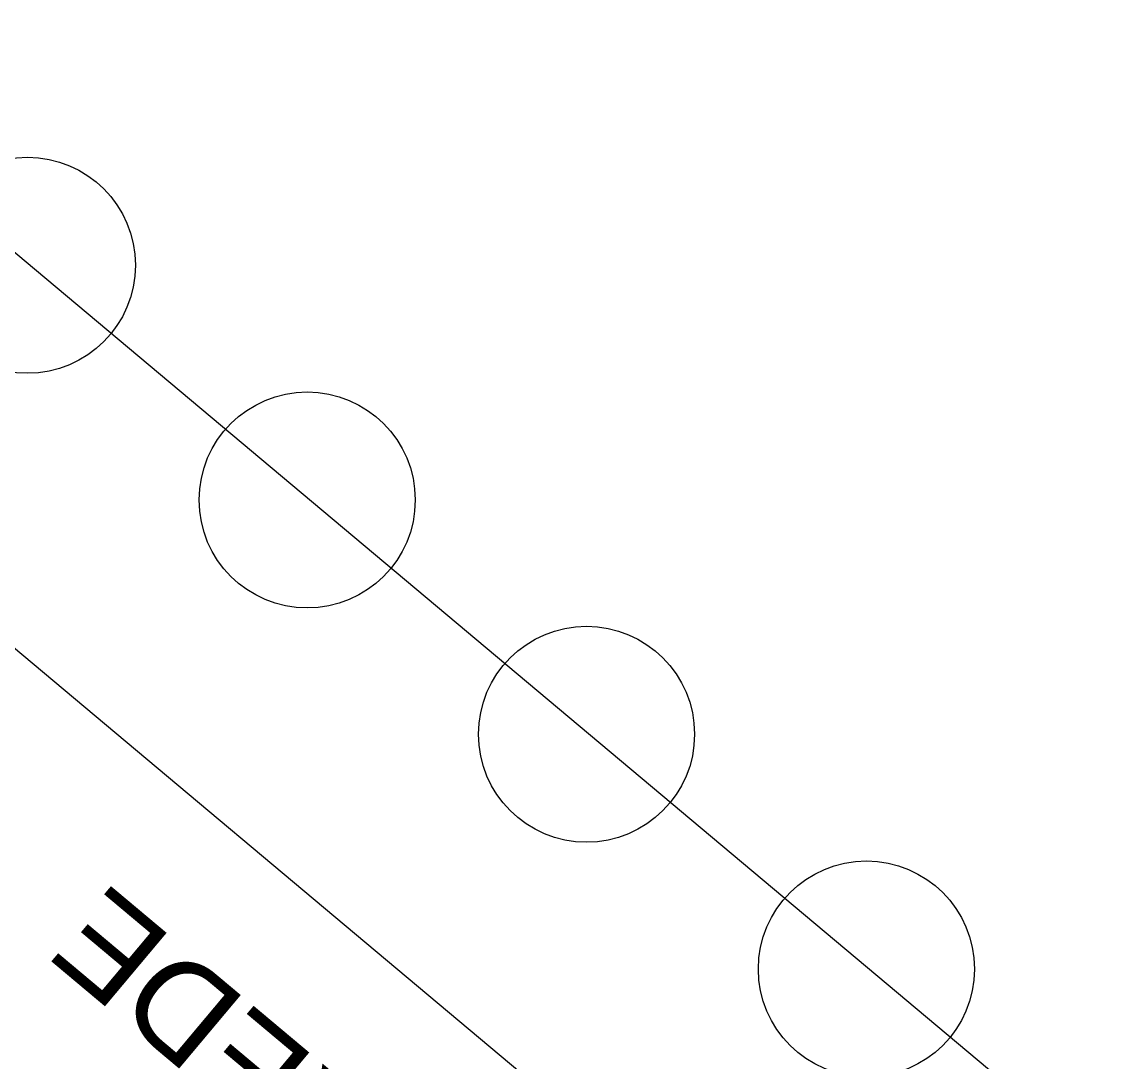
# Model space of a CAD drawing. Header units: metres. Extents: x 822482 to 822767, y 9662202 to 9662512.
# Drawn here: x 822639.898 to 822641.527, y 9662436.449 to 9662437.988 of the extents above; entities that cross this region are included whole.
import ezdxf

# ---------------------------------------------------------------- set-up
doc = ezdxf.new("R2010")
doc.units = ezdxf.units.M
doc.layers.add('ARQ_NE_COTAS', color=7, linetype='Continuous', true_color=0x000000)
doc.layers.add('ARQ_NE_MOBILIÁRIOS', color=251, linetype='Continuous', lineweight=0)
doc.styles.get("Standard").update_dxf_attribs({"font": 'arial.ttf'})

# ---------------------------------------------------------------- blocks, each defined once
blk = doc.blocks.new('A$C8f1b9c42')
at = {"layer": 'ARQ_NE_MOBILIÁRIOS', "transparency": 33554687}
blk.add_lwpolyline([(377.1679, -235.2247), (377.1679, -235.6747), (369.1498, -235.6747), (369.1498, -235.2247)], close=True, dxfattribs=at)
at = {"layer": 'ARQ_NE_MOBILIÁRIOS', "lineweight": 0, "transparency": 33554687}
for centre in [(369.6415, -235.6718), (370.1826, -235.6718), (370.7226, -235.6718), (371.2636, -235.6719)]:
    blk.add_circle(centre, 0.16, dxfattribs=at)

msp = doc.modelspace()

# ---------------------------------------------------------------- block references
at = {"ltscale": 10, "rotation": 140.0090103764572}
msp.add_blockref('A$C8f1b9c42', (822772.889, 9662018.4697), dxfattribs=at)

# ---------------------------------------------------------------- texts
at = {"layer": 'ARQ_NE_COTAS', "color": 0, "insert": (822640.3541, 9662436.2499), "char_height": 0.14212, "attachment_point": 1, "rotation": 140.009}
msp.add_mtext_dynamic_manual_height_columns('REDE', width=0.059546, gutter_width=0.7106, heights=[0], dxfattribs=at)

doc.saveas('drawing.dxf')
